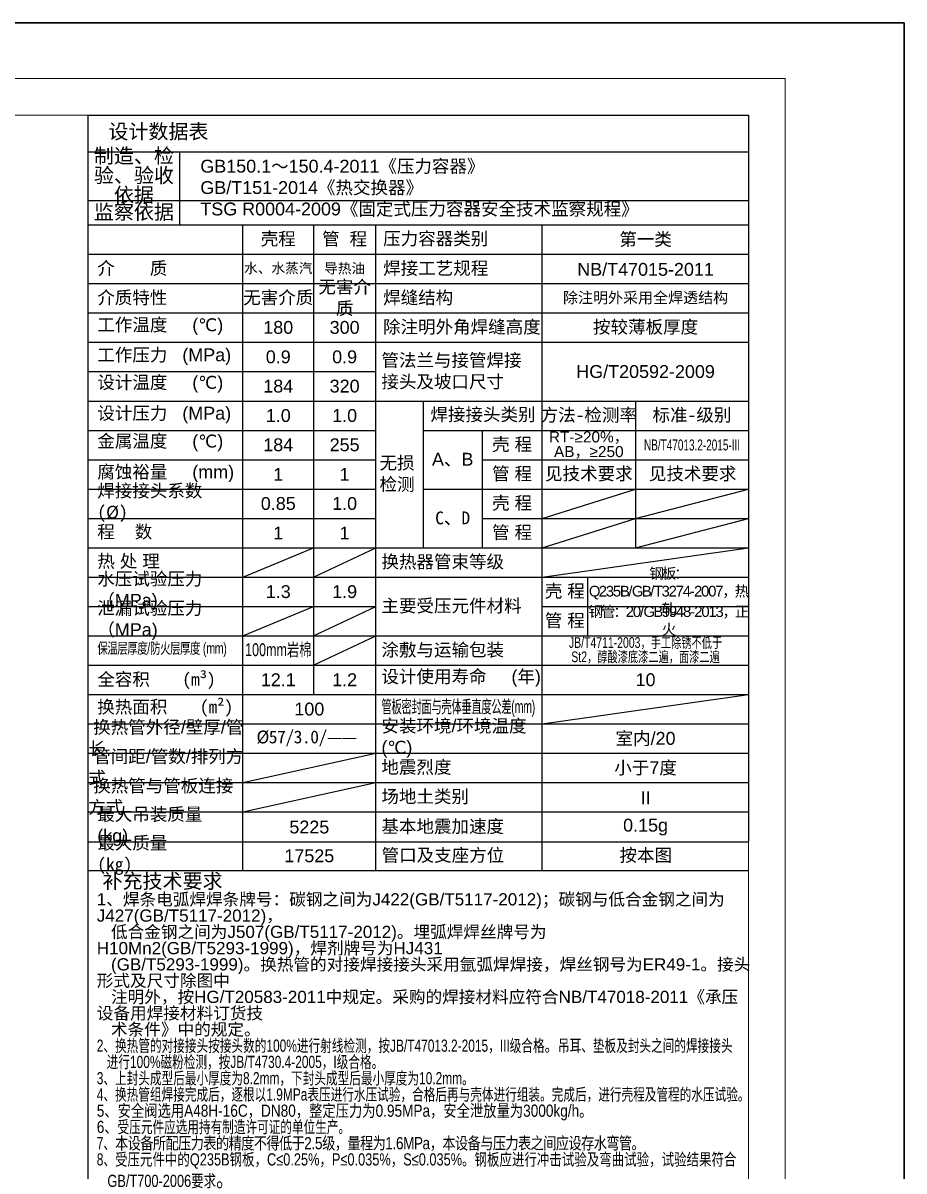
# Model space of a CAD drawing. Header units: millimetres. Extents: x 3203 to 14204, y 1871 to 9574.
# Drawn here: x 11321 to 14204, y 5817 to 9574 of the extents above; entities that cross this region are included whole.
import ezdxf

# ---------------------------------------------------------------- set-up
doc = ezdxf.new("R2010")
doc.units = ezdxf.units.MM
doc.layers.add('中粗线', color=4, linetype='Continuous', lineweight=35)
doc.layers.add('细实线', color=7, linetype='Continuous', lineweight=18)
doc.layers.add('图层2', color=3, linetype='Continuous')
doc.styles.get("Standard").update_dxf_attribs({"font": 'arial.ttf'})

# ---------------------------------------------------------------- blocks, each defined once
blk = doc.blocks.new('HGCAD#HGTFTK~A1H~HGCAD图框')
at = {"layer": '细实线', "color": 7}
blk.add_lwpolyline([(10, -10), (-831, -10), (-831, 584), (10, 584)], close=True, dxfattribs=at)
at = {"layer": '细实线', "color": 2}
blk.add_lwpolyline([(0, 0), (-806, 0), (-806, 574), (0, 574)], close=True, dxfattribs=at)

msp = doc.modelspace()

# ---------------------------------------------------------------- linework, layer by layer
for p, q in [((11534.76, 9272.48), (13694.77, 9272.48)), ((11534.89, 5656.02), (11534.89, 9272.48)), ((13694.77, 9272.48), (13695.51, 6896.37)), ((11534.89, 6800.34), (13695.51, 6800.34))]:
    msp.add_line(p, q)
at = {"layer": '中粗线', "ltscale": 15}
msp.add_lwpolyline([(3203.32, 9573.83), (14203.96, 9573.83), (14203.96, 1871.09), (3203.32, 1871.09)], close=True, dxfattribs=at)
at = {"layer": '图层2'}
for p, q in [((11534.76, 9152.48), (13694.77, 9152.48)), ((11833.93, 9152.48), (11833.93, 8912.95)), ((11534.76, 8992.48), (13694.77, 8992.48)), ((11534.76, 8912.95), (13694.77, 8912.95)), ((12041.03, 6800.34), (12041.03, 8912.95)), ((12272.1, 8912.95), (12272.1, 7376.51)), ((12475.38, 6800.34), (12475.38, 8912.95)), ((13019.72, 6800.34), (13019.72, 8912.95)), ((11535.19, 8817.27), (13694.77, 8817.27)), ((11534.91, 8720.9), (13694.77, 8720.9)), ((11534.91, 8624.87), (13694.77, 8624.87)), ((11534.91, 8528.84), (13694.77, 8528.84)), ((11534.91, 8432.81), (12475.38, 8432.81)), ((11534.91, 8336.79), (13694.77, 8336.79)), ((12630.93, 8336.79), (12630.93, 7856.65)), ((13325.53, 8336.79), (13325.53, 7856.65)), ((11534.91, 8240.76), (12475.38, 8240.76)), ((12630.93, 8240.76), (13694.77, 8240.76)), ((12823.49, 8240.76), (12823.49, 7856.65)), ((11534.91, 8144.73), (12475.38, 8144.73)), ((12823.49, 8144.73), (13694.77, 8144.73)), ((11534.91, 8048.7), (12475.38, 8048.7)), ((12630.93, 8048.7), (13694.77, 8048.7)), ((11534.91, 7952.68), (12475.38, 7952.68)), ((12823.49, 7952.68), (13694.77, 7952.68)), ((11534.91, 7856.65), (12475.38, 7856.65)), ((12475.38, 7856.65), (13694.77, 7856.65)), ((11534.91, 7760.62), (12475.38, 7760.62)), ((12475.38, 7760.62), (13694.77, 7760.62)), ((11534.91, 7664.59), (12475.38, 7664.59)), ((13019.72, 7664.59), (13694.77, 7664.59)), ((11534.91, 7568.57), (12475.38, 7568.57)), ((12475.38, 7568.57), (13694.77, 7568.57)), ((11534.91, 7472.54), (12475.38, 7472.54)), ((12475.38, 7472.54), (13694.77, 7472.54)), ((11534.91, 7376.51), (13694.77, 7376.51)), ((11534.91, 7280.48), (13694.77, 7280.48)), ((11534.91, 7184.43), (13694.77, 7184.43)), ((11534.91, 7088.43), (13694.77, 7088.43)), ((11534.89, 6992.4), (13694.77, 6992.4)), ((11534.89, 6894.48), (13694.77, 6894.48))]:
    msp.add_line(p, q, dxfattribs=at)
at = {"layer": '图层2', "ltscale": 8}
for p, q in [((13019.72, 7952.68), (13325.53, 8048.7)), ((13325.53, 7952.68), (13694.77, 8048.7)), ((13019.72, 7856.65), (13325.53, 7952.68)), ((13325.53, 7856.65), (13694.77, 7952.68)), ((12041.03, 7760.62), (12272.1, 7856.65)), ((12041.03, 7568.57), (12272.1, 7664.59)), ((12272.1, 7568.57), (12475.38, 7664.59))]:
    msp.add_line(p, q, dxfattribs=at)
at = {"layer": '图层2', "ltscale": 10}
for p, q in [((12272.1, 7760.62), (12475.38, 7856.65)), ((13019.72, 7760.62), (13694.77, 7856.65)), ((12272.1, 7472.54), (12475.38, 7568.57)), ((13019.72, 7280.48), (13694.77, 7376.51)), ((12041.03, 7088.43), (12475.38, 7184.45)), ((12041.03, 6992.43), (12475.38, 7088.45))]:
    msp.add_line(p, q, dxfattribs=at)
at = {"layer": '图层2', "ltscale": 15}
msp.add_line((13168.33, 7760.62), (13168.33, 7568.57), dxfattribs=at)

# ---------------------------------------------------------------- block references
at = {"layer": '图层2', "ltscale": 15, "xscale": 12, "yscale": 12, "zscale": 12}
msp.add_blockref('HGCAD#HGTFTK~A1H~HGCAD图框', (13694.77, 2384.48), dxfattribs=at)

# ---------------------------------------------------------------- texts
for s, insert, char_height, width, attachment_point in [('设计数据表', (11764.52, 9215.97), 48.014, 2160.6224, 5), ('监察依据', (11684.35, 8952.72), 48.014, 299.1707, 5), ('壳程', (12156.56, 8865.11), 42.012, 231.0717, 5), ('管  程', (12373.74, 8865.11), 42.012, 203.279, 5), ('压力容器类别', (12499.77, 8865.85), 42.012, 495.1393, 4), ('第一类', (13358.3, 8863.67), 42.012, 617.7718, 5), ('{\\fFangSong_GB2312|b0|i0|c134|p49;介    质\\fSimSun|b0|i0|c134|p2;    }', (11564.53, 8768.91), 42.0121, 452.3245, 4), ('水、水蒸汽', (12156.56, 8769.43), 32.737, 231.0717, 5), ('导热油', (12373.74, 8769.08), 32.737, 203.279, 5), ('{\\fFangSong_GB2312|b0|i0|c134|p49;焊接工艺规程}', (12499.77, 8768.91), 42.0121, 495.1393, 4), ('NB/T47015-2011', (13358.3, 8767.3), 42.0121, 617.7718, 5), ('无害介质', (12373.74, 8672.88), 42.012, 203.279, 5), ('介质特性{\\fSimSun|b0|i0|c134|p2;    }', (11564.53, 8672.88), 42.0121, 452.3245, 4), ('无害介质', (12156.56, 8673.06), 42.012, 231.0717, 5), ('{\\fFangSong_GB2312|b0|i0|c134|p49;焊缝结构}', (12499.77, 8672.88), 42.0121, 495.1393, 4), ('{\\fFangSong_GB2312|b0|i0|c134|p49;除注明外采用全焊透结构}', (13358.3, 8672.88), 36.0104, 617.7718, 5), ('工作温度     (℃)', (11564.53, 8579.95), 42.0121, 452.3245, 4), ('{\\fFangSong_GB2312|b0|i0|c134|p49;除注明外角焊缝高度}', (12499.42, 8576.86), 42.0121, 495.4941, 4), ('按较薄板厚度', (13358.3, 8576.86), 42.012, 617.7718, 5), ('180', (12156.56, 8577.38), 42.012, 231.0717, 5), ('300', (12373.74, 8577.38), 42.012, 203.279, 5), ('工作压力   (MPa)', (11564.53, 8481.51), 42.0121, 452.3245, 4), ('0.9', (12156.56, 8481), 42.012, 231.0717, 5), ('0.9', (12373.74, 8481), 42.012, 203.279, 5), ('管法兰与接管焊接接头及坡口尺寸', (12494.09, 8432.8), 42.0121, 500.8235, 4), ('HG/T20592-2009', (13358.3, 8432.8), 42.0121, 617.7718, 5), ('设计温度     (℃)', (11564.53, 8391.53), 42.0121, 452.3245, 4), ('184', (12156.56, 8385.32), 42.012, 231.0717, 5), ('320', (12373.74, 8385.32), 42.012, 203.279, 5), ('设计压力   (MPa)', (11564.53, 8290.67), 42.0121, 452.3245, 4), ('1.0', (12156.56, 8288.95), 42.012, 231.0717, 5), ('1.0', (12373.74, 8288.95), 42.012, 203.279, 5), ('{\\fFangSong_GB2312|b0|i0|c134|p49;焊接接头类别}', (12826.33, 8290.46), 42.0121, 400.1821, 5), ('{\\fFangSong_GB2312|b0|i0|c134|p49;方法-检测率}', (13172.62, 8288.77), 42.0121, 305.8101, 5), ('{\\fFangSong_GB2312|b0|i0|c134|p49;标准-级别}', (13510.15, 8288.77), 42.0121, 369.2378, 5), ('金属温度     (℃)', (11564.53, 8199.48), 42.0121, 452.3245, 4), ('184', (12156.56, 8193.26), 42.012, 231.0717, 5), ('255', (12373.74, 8193.26), 42.012, 203.279, 5), ('壳 程', (12921.6, 8192.74), 42.012, 196.2327, 5), ('{\\W0.65;NB/T47013.2-2015-III}', (13510.32, 8192.7), 36, 369.5843, 5), ('无损\\P检测', (12545.3, 8097.19), 42.012, 139.8381, 5), ('A、B', (12727.21, 8144.73), 42.012, 192.559, 5), ('腐蚀裕量     (mm)', (11564.53, 8098.61), 42.0121, 452.3245, 4), ('1', (12156.56, 8096.89), 42.01, 231.0717, 5), ('1', (12373.74, 8096.89), 42.01, 203.279, 5), ('管 程', (12921.6, 8096.72), 42.012, 196.2327, 5), ('见技术要求', (13172.62, 8096.72), 42.012, 305.8101, 5), ('见技术要求', (13512.37, 8096.72), 42.012, 305.8101, 5), ('{\\fFangSong_GB2312|b0|i0|c134|p49;焊接接头系数  (\\fSimSun|b0|i0|c134|p2;%%C\\fFangSong_GB2312|b0|i0|c134|p0;)}', (11564.53, 8002.59), 42.0121, 452.3245, 4), ('0.85', (12156.56, 8001.21), 42.012, 231.0717, 5), ('1.0', (12373.74, 8001.21), 42.012, 203.279, 5), ('壳 程', (12921.6, 8000.69), 42.012, 196.2327, 5), ('{\\fSimSun|b0|i0|c134|p2;C、D}', (12727.21, 7952.68), 42.0121, 192.559, 5), ('程    数', (11564.53, 7906.56), 42.012, 452.3245, 4), ('管 程', (12921.6, 7904.66), 42.012, 196.2327, 5), ('1', (12156.56, 7904.84), 42.01, 231.0717, 5), ('1', (12373.74, 7904.84), 42.01, 203.279, 5), ('热 处 理', (11564.53, 7810.53), 42.012, 452.3245, 4), ('{\\fFangSong_GB2312|b0|i0|c134|p49;换热器管束等级}', (12494.09, 7808.63), 42.0121, 500.8235, 4), ('水压试验压力 （MPa)', (11564.53, 7713.5), 42.0121, 452.3245, 4), ('{\\T0.8;钢板：Q235B/GB/T3274-2007，热轧}', (13431.55, 7712.61), 34.9984, 526.4335, 5), ('壳 程', (13094.03, 7712.61), 42.012, 148.6144, 5), ('1.3', (12156.56, 7712.78), 42.012, 231.0717, 5), ('1.9', (12373.74, 7712.78), 42.012, 203.279, 5), ('泄漏试验压力 （MPa)', (11564.53, 7617.47), 42.0121, 452.3245, 4), ('主要受压元件材料', (12494.19, 7664.58), 42.012, 500.7278, 4), ('{\\T0.8;钢管：20/GB9948-2013，正火}', (13431.55, 7616.58), 34.9984, 526.4335, 5), ('管 程', (13094.03, 7616.58), 42.012, 148.6144, 5), ('{\\W0.7;\\T0.95;保温层厚度/防火层厚度 (mm)}', (11564.53, 7522.45), 36.0104, 452.3245, 4), ('{\\W0.7;100mm岩棉}', (12156.56, 7520.72), 42.0121, 231.0717, 5), ('涂敷与运输包装', (12494.09, 7520.21), 42.012, 500.8235, 4), ('全容积   {\\fSimSun|b0|i0|c134|p2;  (m³)}', (11564.53, 7420.53), 42.0121, 452.3245, 4), ('12.1', (12156.56, 7424.7), 42.012, 231.0717, 5), ('1.2', (12373.74, 7424.7), 42.012, 203.279, 5), ('设计使用寿命     (年)', (12494.09, 7429.03), 42.0121, 500.8235, 4), ('10', (13358.3, 7424.52), 42.012, 617.7718, 5), ('换热面积   {\\fSimSun|b0|i0|c134|p2;  (m²)}', (11564.53, 7330.39), 42.0121, 452.3245, 4), ('{\\W0.6;\\T0.95;管板密封面与壳体垂直度公差(mm)}', (12494.09, 7330.39), 42.0121, 500.8235, 4), ('100', (12258.2, 7328.5), 42.012, 434.3508, 5), (' 换热管外径/壁厚/管长', (11534.91, 7232.47), 42.0121, 506.1223, 4), ('安装环境/环境温度(℃)', (12494.09, 7232.47), 42.0121, 500.8235, 4), ('{\\fSimSun|b0|i0|c134|p2;\\T0.95;%%C\\fFangSong_GB2312|b0|i0|c134|p49;57/3.0/——}', (12248.9, 7232.47), 42.0121, 434.3508, 5), ('室内/20', (13358.3, 7230.57), 42.012, 617.7718, 5), (' 管间距/管数/排列方式', (11534.89, 7136.44), 42.0121, 506.1348, 4), ('地震烈度', (12494.09, 7136.44), 42.012, 500.8235, 4), ('小于7度', (13358.3, 7134.54), 42.012, 617.7718, 5), (' 换热管与管板连接方式', (11534.89, 7040.44), 42.0121, 506.1348, 4), ('场地土类别', (12494.09, 7040.41), 42.012, 500.8235, 4), ('II', (13358.3, 7038.52), 42.012, 617.7718, 5), ('最大吊装质量    (kg)', (11564.53, 6943.26), 42.0121, 452.3245, 4), ('5225', (12258.2, 6942.49), 42.012, 434.3508, 5), ('基本地震加速度', (12494.09, 6942.49), 42.012, 500.8235, 4), ('0.15g', (13358.3, 6942.49), 42.012, 617.7718, 5), ('最大质量{\\fSimSun|b0|i0|c134|p2;        (kg)}', (11564.53, 6849), 42.0121, 452.3245, 4), ('{\\fFangSong_GB2312|b0|i0|c134|p49;管口及支座方位}', (12494.84, 6848.36), 42.0121, 500.8235, 4), ('按本图', (13359.05, 6848.36), 42.012, 617.7718, 5), ('17525', (12258.2, 6848.36), 42.012, 434.3508, 5)]:
    msp.add_mtext(s, dxfattribs=dict(insert=insert, char_height=char_height, width=width, attachment_point=attachment_point))
at = {"attachment_point": 5, "line_spacing_factor": 0.8}
for s, insert, char_height, width in [('制造、检验、验收依据', (11684.35, 9072.48), 48.014, 299.1707), ('RT-≥20%，\\PAB，≥250', (13172.62, 8192.74), 36, 305.8101), ('{\\W0.7;JB/T4711-2003，手工除锈不低于\\PSt2，醇酸漆底漆二遍，面漆二遍}', (13358.3, 7520.55), 34.9984, 617.7718)]:
    msp.add_mtext(s, dxfattribs=dict(at, insert=insert, char_height=char_height, width=width))
at = {"layer": '图层2', "insert": (11901.59, 9032.72), "char_height": 42.0121, "width": 2007.8602, "attachment_point": 4}
msp.add_mtext('{\\C7;GB150.1～150.4-2011《压力容器》\\PGB/T151-2014《热交换器》\\PTSG R0004-2009《固定式压力容器安全技术监察规程》}', dxfattribs=at)
at = {"layer": '图层2', "insert": (11562.81, 6790.17), "char_height": 57.01642, "width": 2131.956, "attachment_point": 1, "line_spacing_factor": 0.8}
msp.add_mtext('{\\H0.8421x;\\C7; 补充技术要求\\P\\H0.8309x;1、焊条电弧焊焊条牌号：碳钢之间为J422(GB/T5117-2012)；碳钢与低合金钢之间为J427(GB/T5117-2012)，\\P   低合金钢之间为J507(GB/T5117-2012)。埋弧焊焊丝牌号为H10Mn2(GB/T5293-1999)，焊剂牌号为HJ431\\P   (GB/T5293-1999)。换热管的对接焊接接头采用氩弧焊焊接，焊丝钢号为ER49-1。接头形式及尺寸除图中\\P   注明外，按HG/T20583-2011中规定。采购的焊接材料应符合NB/T47018-2011《承压设备用焊接材料订货技\\P   术条件》中的规定。\\P\\W0.7;2、换热管的对接接头按接头数的100%进行射线检测，按JB/T47013.2-2015，III级合格\\H0.9997x;\\W0.8;。\\W0.7;吊耳、垫板及封头之间的焊接接头\\P   进行100%磁粉检测，按JB/T4730.4-2005，I级合格。\\P\\H0.9997x;3、上封头成型后最小厚度为8.2mm，下封头成型后最小厚度为10.2mm。\\P4、换热管组焊接完成后，逐根以1.9MPa表压进行水压试验，合格后再与壳体进行组装。完成后，进行壳程及管程的水压试验。\\P\\W0.8;5、\\H0.9999x;安全阀选用A48H-16C，DN80，整定压力为0.95MPa，安全泄放量为3000kg/h。\\P6、\\H0.9988x;\\W0.7;受压元件应选用持有制造许可证的单位生产。\\P7、\\H0.9996x;\\W0.8;\\T0.95;本设备所配压力表的精度不得低于2.5级，量程为1.6MPa，本设备与压力表之间应设存水弯管。\\P\\H1x;\\W0.7;\\T1;8、\\H1.002x;\\W0.75;\\C0;受压元件中的Q235B钢板，C≤0.25%，P≤0.035%，S≤0.035%。钢板应进行冲击试验及弯曲试验，试验结果\\H1x;符合\\H1x;\\P   GB/T700-2006要求\\H1.429x;。}', dxfattribs=at)

doc.saveas('drawing.dxf')
